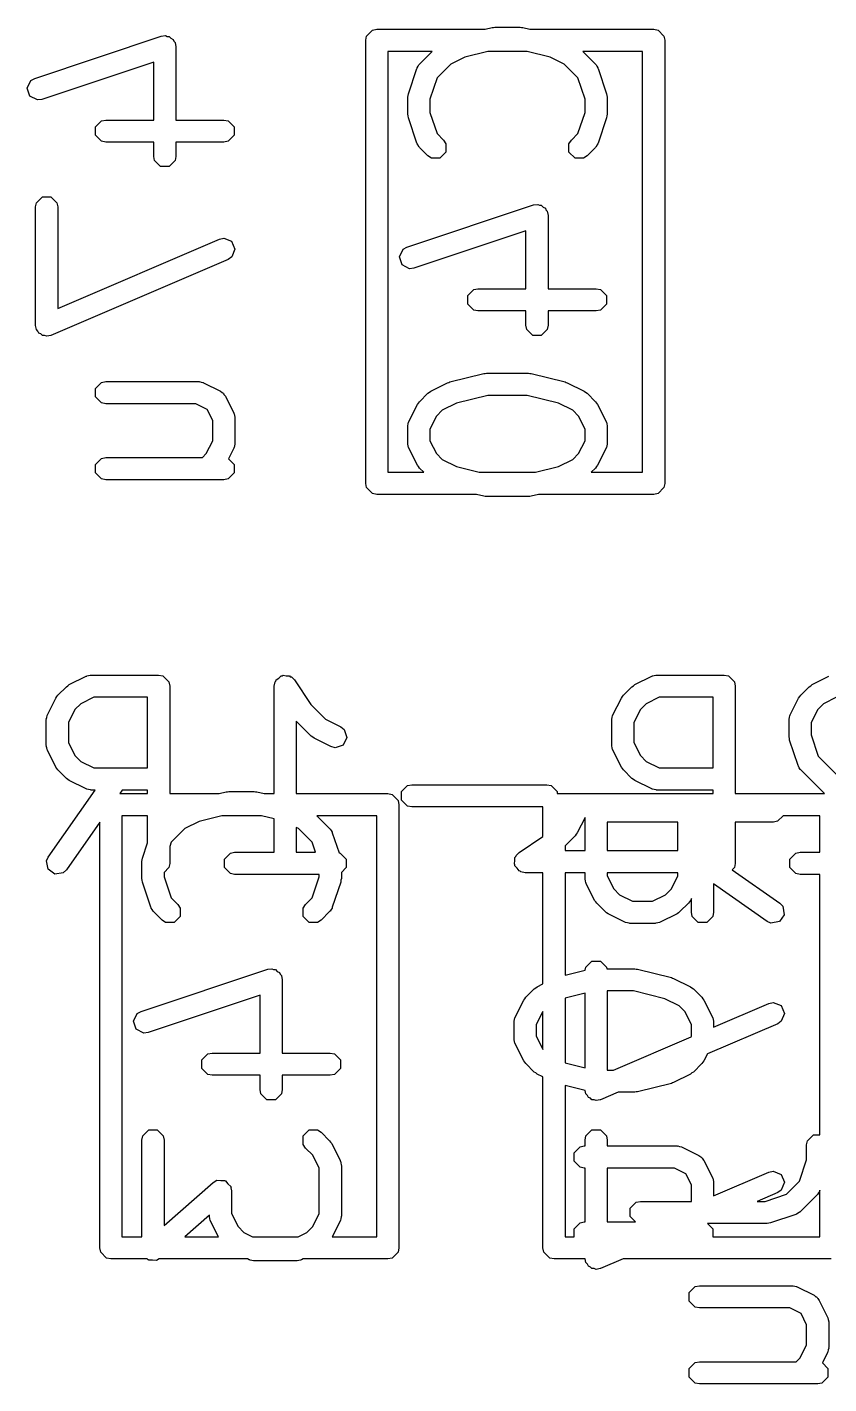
# Model space of a CAD drawing. Header units: inches. Extents: x 0.38 to 5.39, y 0.07 to 3.28.
# Drawn here: x 1.5741 to 1.7166, y 2.7144 to 2.9555 of the extents above; entities that cross this region are included whole.
import ezdxf

# ---------------------------------------------------------------- set-up
doc = ezdxf.new("R2010")
doc.units = ezdxf.units.IN
doc.header["$MEASUREMENT"] = 0
doc.layers.add('BLACK', color=250, linetype='CONTINUOUS')

msp = doc.modelspace()

# ---------------------------------------------------------------- linework, layer by layer
at = {"layer": 'BLACK', "linetype": 'CONTINUOUS'}
for p, q in [((1.57547, 2.94643), (1.59797, 2.95393)), ((1.59797, 2.95393), (1.59873, 2.95403)), ((1.59873, 2.95403), (1.59902, 2.95388)), ((1.59902, 2.95388), (1.59934, 2.95388)), ((1.59934, 2.95388), (1.59967, 2.95356)), ((1.59967, 2.95356), (1.60008, 2.95335)), ((1.63429, 2.95319), (1.63444, 2.95394)), ((1.63444, 2.95394), (1.63551, 2.95501)), ((1.63551, 2.95501), (1.63626, 2.95516)), ((1.63626, 2.95516), (1.65549, 2.95516)), ((1.65549, 2.95516), (1.65676, 2.95547)), ((1.65676, 2.95547), (1.657, 2.95549)), ((1.657, 2.95549), (1.65723, 2.95553)), ((1.65723, 2.95553), (1.66173, 2.95553)), ((1.66173, 2.95553), (1.66197, 2.95549)), ((1.66197, 2.95549), (1.66221, 2.95547)), ((1.66221, 2.95547), (1.66348, 2.95516)), ((1.66348, 2.95516), (1.68547, 2.95516)), ((1.68547, 2.95516), (1.68623, 2.95501)), ((1.68623, 2.95501), (1.68729, 2.95394)), ((1.68729, 2.95394), (1.68744, 2.95319)), ((1.60008, 2.95335), (1.60018, 2.95305)), ((1.60018, 2.95305), (1.60041, 2.95282)), ((1.60041, 2.95282), (1.60056, 2.95206)), ((1.60056, 2.95206), (1.60056, 2.93903)), ((1.63429, 2.87445), (1.63429, 2.95319)), ((1.64611, 2.95122), (1.63823, 2.95122)), ((1.63823, 2.95122), (1.63823, 2.87642)), ((1.64384, 2.94896), (1.64611, 2.95122)), ((1.65598, 2.95122), (1.65192, 2.95021)), ((1.66299, 2.95122), (1.65598, 2.95122)), ((1.66705, 2.95021), (1.66299, 2.95122)), ((1.67286, 2.95122), (1.67512, 2.94896)), ((1.6835, 2.95122), (1.67286, 2.95122)), ((1.6835, 2.87642), (1.6835, 2.95122)), ((1.68744, 2.95319), (1.68744, 2.87445)), ((1.59662, 2.94933), (1.57672, 2.9427)), ((1.59662, 2.93903), (1.59662, 2.94933)), ((1.64359, 2.94858), (1.64375, 2.94885)), ((1.64375, 2.94885), (1.64379, 2.94887)), ((1.64379, 2.94887), (1.64384, 2.94896)), ((1.6494, 2.94895), (1.64696, 2.9465)), ((1.65192, 2.95021), (1.6494, 2.94895)), ((1.66957, 2.94895), (1.66705, 2.95021)), ((1.67201, 2.9465), (1.66957, 2.94895)), ((1.67512, 2.94896), (1.67518, 2.94887)), ((1.67518, 2.94887), (1.67522, 2.94885)), ((1.67522, 2.94885), (1.67538, 2.94858)), ((1.5748, 2.94605), (1.57547, 2.94643)), ((1.64187, 2.94369), (1.64337, 2.94819)), ((1.64337, 2.94819), (1.64342, 2.94827)), ((1.64342, 2.94832), (1.64359, 2.94858)), ((1.64342, 2.94827), (1.64342, 2.94832)), ((1.64696, 2.9465), (1.6457, 2.94275)), ((1.67326, 2.94275), (1.67201, 2.9465)), ((1.67538, 2.94858), (1.67555, 2.94832)), ((1.67555, 2.94832), (1.67555, 2.94827)), ((1.67555, 2.94827), (1.6756, 2.94819)), ((1.6756, 2.94819), (1.6771, 2.94369)), ((1.57413, 2.9447), (1.5748, 2.94605)), ((1.57461, 2.94328), (1.57413, 2.9447)), ((1.57595, 2.9426), (1.57461, 2.94328)), ((1.57672, 2.9427), (1.57595, 2.9426)), ((1.64177, 2.94307), (1.64183, 2.94337)), ((1.64177, 2.94007), (1.64177, 2.94307)), ((1.64183, 2.94337), (1.64187, 2.94369)), ((1.6457, 2.94275), (1.6457, 2.94039)), ((1.67326, 2.94039), (1.67326, 2.94275)), ((1.6771, 2.94369), (1.67714, 2.94337)), ((1.67714, 2.94337), (1.6772, 2.94307)), ((1.6772, 2.94307), (1.6772, 2.94007)), ((1.58734, 2.93888), (1.58809, 2.93903)), ((1.58809, 2.93903), (1.59662, 2.93903)), ((1.60056, 2.93903), (1.60909, 2.93903)), ((1.60909, 2.93903), (1.60984, 2.93888)), ((1.64183, 2.93976), (1.64177, 2.94007)), ((1.64187, 2.93944), (1.64183, 2.93976)), ((1.64337, 2.93494), (1.64187, 2.93944)), ((1.6457, 2.94039), (1.64696, 2.93663)), ((1.67201, 2.93663), (1.67326, 2.94039)), ((1.6771, 2.93944), (1.6756, 2.93494)), ((1.67714, 2.93976), (1.6771, 2.93944)), ((1.6772, 2.94007), (1.67714, 2.93976)), ((1.58627, 2.93782), (1.58734, 2.93888)), ((1.58627, 2.93631), (1.58627, 2.93782)), ((1.60984, 2.93888), (1.61091, 2.93782)), ((1.61091, 2.93782), (1.61091, 2.93631)), ((1.64696, 2.93663), (1.64813, 2.93546)), ((1.67084, 2.93546), (1.67201, 2.93663)), ((1.58734, 2.93525), (1.58627, 2.93631)), ((1.58809, 2.9351), (1.58734, 2.93525)), ((1.59662, 2.9351), (1.58809, 2.9351)), ((1.59662, 2.93257), (1.59662, 2.9351)), ((1.60909, 2.9351), (1.60056, 2.9351)), ((1.60056, 2.9351), (1.60056, 2.93257)), ((1.60984, 2.93525), (1.60909, 2.9351)), ((1.61091, 2.93631), (1.60984, 2.93525)), ((1.64342, 2.93486), (1.64337, 2.93494)), ((1.64342, 2.93481), (1.64342, 2.93486)), ((1.64359, 2.93455), (1.64342, 2.93481)), ((1.64375, 2.93428), (1.64359, 2.93455)), ((1.64379, 2.93426), (1.64375, 2.93428)), ((1.64384, 2.93417), (1.64379, 2.93426)), ((1.64534, 2.93267), (1.64384, 2.93417)), ((1.64813, 2.93546), (1.64855, 2.93482)), ((1.64855, 2.93482), (1.64855, 2.93331)), ((1.67041, 2.93482), (1.67084, 2.93546)), ((1.67041, 2.93331), (1.67041, 2.93482)), ((1.67512, 2.93417), (1.67362, 2.93267)), ((1.67518, 2.93426), (1.67512, 2.93417)), ((1.67522, 2.93428), (1.67518, 2.93426)), ((1.67538, 2.93455), (1.67522, 2.93428)), ((1.67555, 2.93481), (1.67538, 2.93455)), ((1.6756, 2.93494), (1.67555, 2.93486)), ((1.67555, 2.93486), (1.67555, 2.93481)), ((1.59677, 2.93181), (1.59662, 2.93257)), ((1.59784, 2.93075), (1.59677, 2.93181)), ((1.60041, 2.93181), (1.59934, 2.93075)), ((1.60056, 2.93257), (1.60041, 2.93181)), ((1.64598, 2.93225), (1.64534, 2.93267)), ((1.64749, 2.93225), (1.64598, 2.93225)), ((1.64855, 2.93331), (1.64749, 2.93225)), ((1.67148, 2.93225), (1.67041, 2.93331)), ((1.67299, 2.93225), (1.67148, 2.93225)), ((1.67362, 2.93267), (1.67299, 2.93225)), ((1.59934, 2.93075), (1.59784, 2.93075)), ((1.57578, 2.92432), (1.57684, 2.92539)), ((1.57684, 2.92539), (1.57835, 2.92539)), ((1.57835, 2.92539), (1.57941, 2.92432)), ((1.57563, 2.92357), (1.57578, 2.92432)), ((1.57563, 2.90257), (1.57563, 2.92357)), ((1.57941, 2.92432), (1.57956, 2.92357)), ((1.57956, 2.92357), (1.57956, 2.90556)), ((1.64161, 2.91644), (1.66411, 2.92394)), ((1.66411, 2.92394), (1.66487, 2.92403)), ((1.66487, 2.92403), (1.66516, 2.92389)), ((1.66516, 2.92389), (1.66549, 2.92389)), ((1.66549, 2.92389), (1.66581, 2.92356)), ((1.66581, 2.92356), (1.66622, 2.92336)), ((1.66622, 2.92336), (1.66632, 2.92305)), ((1.66632, 2.92305), (1.66655, 2.92282)), ((1.66655, 2.92282), (1.6667, 2.92207)), ((1.6667, 2.92207), (1.6667, 2.90904)), ((1.57956, 2.90556), (1.60831, 2.91788)), ((1.60831, 2.91788), (1.60907, 2.91804)), ((1.60907, 2.91804), (1.61047, 2.91748)), ((1.61047, 2.91748), (1.61106, 2.91609)), ((1.66276, 2.91934), (1.64286, 2.9127)), ((1.66276, 2.90904), (1.66276, 2.91934)), ((1.61106, 2.91609), (1.6105, 2.91469)), ((1.64027, 2.91471), (1.64095, 2.91606)), ((1.64095, 2.91606), (1.64161, 2.91644)), ((1.60987, 2.91426), (1.57837, 2.90076)), ((1.6105, 2.91469), (1.60987, 2.91426)), ((1.64075, 2.91328), (1.64027, 2.91471)), ((1.6421, 2.91261), (1.64075, 2.91328)), ((1.64286, 2.9127), (1.6421, 2.91261)), ((1.65242, 2.90782), (1.65348, 2.90889)), ((1.65242, 2.90632), (1.65242, 2.90782)), ((1.65348, 2.90889), (1.65423, 2.90904)), ((1.65423, 2.90904), (1.66276, 2.90904)), ((1.6667, 2.90904), (1.67523, 2.90904)), ((1.67523, 2.90904), (1.67599, 2.90889)), ((1.67599, 2.90889), (1.67705, 2.90782)), ((1.67705, 2.90782), (1.67705, 2.90632)), ((1.65348, 2.90525), (1.65242, 2.90632)), ((1.65423, 2.9051), (1.65348, 2.90525)), ((1.67599, 2.90525), (1.67523, 2.9051)), ((1.67705, 2.90632), (1.67599, 2.90525)), ((1.66276, 2.9051), (1.65423, 2.9051)), ((1.66276, 2.90257), (1.66276, 2.9051)), ((1.67523, 2.9051), (1.6667, 2.9051)), ((1.6667, 2.9051), (1.6667, 2.90257)), ((1.57563, 2.90255), (1.57563, 2.90257)), ((1.57563, 2.90253), (1.57563, 2.90255)), ((1.57563, 2.90255), (1.57563, 2.90255)), ((1.57578, 2.90182), (1.57563, 2.90253)), ((1.57606, 2.90153), (1.57578, 2.90182)), ((1.57622, 2.90116), (1.57606, 2.90153)), ((1.57657, 2.90102), (1.57622, 2.90116)), ((1.57684, 2.90075), (1.57657, 2.90102)), ((1.57724, 2.90075), (1.57684, 2.90075)), ((1.57762, 2.9006), (1.57724, 2.90075)), ((1.57833, 2.90075), (1.57762, 2.9006)), ((1.57835, 2.90075), (1.57833, 2.90075)), ((1.57837, 2.90076), (1.57835, 2.90076)), ((1.57835, 2.90076), (1.57835, 2.90075)), ((1.66291, 2.90182), (1.66276, 2.90257)), ((1.66398, 2.90075), (1.66291, 2.90182)), ((1.66549, 2.90075), (1.66398, 2.90075)), ((1.66655, 2.90182), (1.66549, 2.90075)), ((1.6667, 2.90257), (1.66655, 2.90182)), ((1.64926, 2.89248), (1.65526, 2.89398)), ((1.65526, 2.89398), (1.6555, 2.89399)), ((1.6555, 2.89399), (1.65573, 2.89404)), ((1.65573, 2.89404), (1.66323, 2.89404)), ((1.66323, 2.89404), (1.66347, 2.89399)), ((1.66347, 2.89399), (1.66371, 2.89398)), ((1.66371, 2.89398), (1.66971, 2.89248)), ((1.58627, 2.89133), (1.58734, 2.89239)), ((1.58627, 2.88982), (1.58627, 2.89133)), ((1.58734, 2.89239), (1.58809, 2.89254)), ((1.58809, 2.89254), (1.60459, 2.89254)), ((1.60459, 2.89254), (1.60469, 2.89252)), ((1.60469, 2.89252), (1.60473, 2.89254)), ((1.60473, 2.89254), (1.60503, 2.89245)), ((1.60503, 2.89245), (1.60534, 2.89239)), ((1.60534, 2.89239), (1.60538, 2.89236)), ((1.60538, 2.89236), (1.60547, 2.89233)), ((1.60547, 2.89233), (1.60847, 2.89083)), ((1.60847, 2.89083), (1.60878, 2.89059)), ((1.64561, 2.89064), (1.64586, 2.89083)), ((1.64586, 2.89083), (1.64885, 2.89233)), ((1.64885, 2.89233), (1.64906, 2.89239)), ((1.64906, 2.89239), (1.64926, 2.89248)), ((1.66971, 2.89248), (1.66991, 2.89239)), ((1.66991, 2.89239), (1.67011, 2.89233)), ((1.67011, 2.89233), (1.67311, 2.89083)), ((1.67311, 2.89083), (1.67336, 2.89064)), ((1.58734, 2.88875), (1.58627, 2.88982)), ((1.58809, 2.8886), (1.58734, 2.88875)), ((1.60413, 2.8886), (1.58809, 2.8886)), ((1.60612, 2.8876), (1.60413, 2.8886)), ((1.60878, 2.89059), (1.60888, 2.89056)), ((1.60888, 2.89056), (1.60897, 2.89045)), ((1.60897, 2.89045), (1.60908, 2.89036)), ((1.60908, 2.89036), (1.60911, 2.89026)), ((1.60911, 2.89026), (1.60935, 2.88995)), ((1.60935, 2.88995), (1.61085, 2.88695)), ((1.64198, 2.88545), (1.64348, 2.88845)), ((1.64348, 2.88845), (1.64367, 2.8887)), ((1.64367, 2.8887), (1.64384, 2.88896)), ((1.64384, 2.88896), (1.64534, 2.89046)), ((1.64534, 2.89046), (1.64561, 2.89064)), ((1.65042, 2.88871), (1.6479, 2.88745)), ((1.65598, 2.8901), (1.65042, 2.88871)), ((1.66299, 2.8901), (1.65598, 2.8901)), ((1.66855, 2.88871), (1.66299, 2.8901)), ((1.67107, 2.88745), (1.66855, 2.88871)), ((1.67336, 2.89064), (1.67362, 2.89046)), ((1.67362, 2.89046), (1.67512, 2.88896)), ((1.67512, 2.88896), (1.6753, 2.8887)), ((1.6753, 2.8887), (1.67549, 2.88845)), ((1.67549, 2.88845), (1.67699, 2.88545)), ((1.60712, 2.88561), (1.60612, 2.8876)), ((1.61085, 2.88695), (1.61088, 2.88686)), ((1.61088, 2.88686), (1.61091, 2.88683)), ((1.61091, 2.88683), (1.61097, 2.88652)), ((1.61097, 2.88652), (1.61105, 2.88621)), ((1.61105, 2.88621), (1.61104, 2.88617)), ((1.61104, 2.88617), (1.61106, 2.88607)), ((1.61106, 2.88607), (1.61106, 2.88157)), ((1.64685, 2.88641), (1.6457, 2.88411)), ((1.6479, 2.88745), (1.64685, 2.88641)), ((1.67211, 2.88641), (1.67107, 2.88745)), ((1.67326, 2.88411), (1.67211, 2.88641)), ((1.60712, 2.88204), (1.60712, 2.88561)), ((1.64177, 2.88471), (1.64186, 2.88502)), ((1.64179, 2.88467), (1.64177, 2.88471)), ((1.64177, 2.88457), (1.64179, 2.88467)), ((1.64177, 2.88157), (1.64177, 2.88457)), ((1.64186, 2.88502), (1.64192, 2.88533)), ((1.64192, 2.88533), (1.64195, 2.88536)), ((1.64195, 2.88536), (1.64198, 2.88545)), ((1.6457, 2.88411), (1.6457, 2.88204)), ((1.67326, 2.88204), (1.67326, 2.88411)), ((1.67699, 2.88545), (1.67702, 2.88536)), ((1.67702, 2.88536), (1.67705, 2.88533)), ((1.67705, 2.88533), (1.67711, 2.88502)), ((1.67711, 2.88502), (1.6772, 2.88471)), ((1.6772, 2.88471), (1.67718, 2.88467)), ((1.67718, 2.88467), (1.6772, 2.88457)), ((1.6772, 2.88457), (1.6772, 2.88157)), ((1.60597, 2.87974), (1.60712, 2.88204)), ((1.61097, 2.88113), (1.61091, 2.88082)), ((1.61105, 2.88143), (1.61097, 2.88113)), ((1.61106, 2.88157), (1.61104, 2.88148)), ((1.61104, 2.88148), (1.61105, 2.88143)), ((1.64179, 2.88148), (1.64177, 2.88157)), ((1.64177, 2.88143), (1.64179, 2.88148)), ((1.64186, 2.88113), (1.64177, 2.88143)), ((1.64192, 2.88082), (1.64186, 2.88113)), ((1.6457, 2.88204), (1.64685, 2.87974)), ((1.67211, 2.87974), (1.67326, 2.88204)), ((1.67711, 2.88113), (1.67705, 2.88082)), ((1.6772, 2.88143), (1.67711, 2.88113)), ((1.6772, 2.88157), (1.67718, 2.88148)), ((1.67718, 2.88148), (1.6772, 2.88143)), ((1.58627, 2.87783), (1.58734, 2.87889)), ((1.58734, 2.87889), (1.58809, 2.87904)), ((1.58809, 2.87904), (1.60528, 2.87904)), ((1.60528, 2.87904), (1.60597, 2.87974)), ((1.61085, 2.88069), (1.60992, 2.87882)), ((1.60992, 2.87882), (1.61091, 2.87783)), ((1.61088, 2.88079), (1.61085, 2.88069)), ((1.61091, 2.88082), (1.61088, 2.88079)), ((1.64195, 2.88079), (1.64192, 2.88082)), ((1.64198, 2.88069), (1.64195, 2.88079)), ((1.64348, 2.87769), (1.64198, 2.88069)), ((1.64685, 2.87974), (1.6479, 2.87869)), ((1.6479, 2.87869), (1.65042, 2.87743)), ((1.66855, 2.87743), (1.67107, 2.87869)), ((1.67107, 2.87869), (1.67211, 2.87974)), ((1.67699, 2.88069), (1.67549, 2.87769)), ((1.67702, 2.88079), (1.67699, 2.88069)), ((1.67705, 2.88082), (1.67702, 2.88079)), ((1.58627, 2.87632), (1.58627, 2.87783)), ((1.58734, 2.87525), (1.58627, 2.87632)), ((1.61091, 2.87632), (1.60984, 2.87525)), ((1.61091, 2.87783), (1.61091, 2.87632)), ((1.63823, 2.87642), (1.64461, 2.87642)), ((1.64367, 2.87744), (1.64348, 2.87769)), ((1.64384, 2.87718), (1.64367, 2.87744)), ((1.64461, 2.87642), (1.64384, 2.87718)), ((1.65042, 2.87743), (1.65448, 2.87642)), ((1.65448, 2.87642), (1.66449, 2.87642)), ((1.66449, 2.87642), (1.66855, 2.87743)), ((1.67512, 2.87718), (1.67436, 2.87642)), ((1.67436, 2.87642), (1.6835, 2.87642)), ((1.6753, 2.87744), (1.67512, 2.87718)), ((1.67549, 2.87769), (1.6753, 2.87744)), ((1.58809, 2.87511), (1.58734, 2.87525)), ((1.60909, 2.87511), (1.58809, 2.87511)), ((1.60984, 2.87525), (1.60909, 2.87511)), ((1.63444, 2.8737), (1.63429, 2.87445)), ((1.68744, 2.87445), (1.68729, 2.8737)), ((1.63551, 2.87263), (1.63444, 2.8737)), ((1.63626, 2.87248), (1.63551, 2.87263)), ((1.65399, 2.87248), (1.63626, 2.87248)), ((1.65526, 2.87216), (1.65399, 2.87248)), ((1.6555, 2.87215), (1.65526, 2.87216)), ((1.65573, 2.87211), (1.6555, 2.87215)), ((1.66323, 2.87211), (1.65573, 2.87211)), ((1.66347, 2.87215), (1.66323, 2.87211)), ((1.66371, 2.87216), (1.66347, 2.87215)), ((1.66498, 2.87248), (1.66371, 2.87216)), ((1.68547, 2.87248), (1.66498, 2.87248)), ((1.68623, 2.87263), (1.68547, 2.87248)), ((1.68729, 2.8737), (1.68623, 2.87263)), ((1.58162, 2.83869), (1.58462, 2.84019)), ((1.58462, 2.84019), (1.58472, 2.84022)), ((1.58472, 2.84022), (1.58475, 2.84025)), ((1.58475, 2.84025), (1.58506, 2.84031)), ((1.58506, 2.84031), (1.58536, 2.84039)), ((1.58536, 2.84039), (1.5854, 2.84038)), ((1.5854, 2.84038), (1.5855, 2.8404)), ((1.5855, 2.8404), (1.5975, 2.8404)), ((1.5975, 2.8404), (1.59825, 2.84025)), ((1.59825, 2.84025), (1.59932, 2.83918)), ((1.61884, 2.83984), (1.61924, 2.84025)), ((1.61924, 2.84025), (1.61945, 2.84025)), ((1.61945, 2.84025), (1.61961, 2.84036)), ((1.61961, 2.84036), (1.62018, 2.84025)), ((1.62018, 2.84025), (1.62075, 2.84025)), ((1.62075, 2.84025), (1.62089, 2.8401)), ((1.62089, 2.8401), (1.62109, 2.84006)), ((1.68211, 2.83869), (1.68511, 2.84019)), ((1.68511, 2.84019), (1.6852, 2.84022)), ((1.6852, 2.84022), (1.68523, 2.84025)), ((1.68523, 2.84025), (1.68554, 2.84031)), ((1.68554, 2.84031), (1.68585, 2.84039)), ((1.68585, 2.84039), (1.68589, 2.84038)), ((1.68589, 2.84038), (1.68599, 2.8404)), ((1.68599, 2.8404), (1.69799, 2.8404)), ((1.69799, 2.8404), (1.69874, 2.84025)), ((1.69874, 2.84025), (1.69981, 2.83918)), ((1.7136, 2.83869), (1.7166, 2.84019)), ((1.57961, 2.83682), (1.58111, 2.83832)), ((1.58111, 2.83832), (1.58137, 2.8385)), ((1.58137, 2.8385), (1.58162, 2.83869)), ((1.59932, 2.83918), (1.59947, 2.83843)), ((1.59947, 2.83843), (1.59947, 2.81933)), ((1.61803, 2.83843), (1.61818, 2.83918)), ((1.61803, 2.81933), (1.61803, 2.83843)), ((1.61818, 2.83918), (1.61832, 2.83933)), ((1.61832, 2.83933), (1.61836, 2.83952)), ((1.61836, 2.83952), (1.61884, 2.83984)), ((1.62109, 2.84006), (1.62163, 2.83952)), ((1.62163, 2.83952), (1.62453, 2.83518)), ((1.6801, 2.83682), (1.6816, 2.83832)), ((1.6816, 2.83832), (1.68186, 2.8385)), ((1.68186, 2.8385), (1.68211, 2.83869)), ((1.69981, 2.83918), (1.69995, 2.83843)), ((1.69995, 2.83843), (1.69995, 2.81933)), ((1.71159, 2.83682), (1.71309, 2.83832)), ((1.71309, 2.83832), (1.71336, 2.8385)), ((1.71336, 2.8385), (1.7136, 2.83869)), ((1.57774, 2.83331), (1.57924, 2.83631)), ((1.57924, 2.83631), (1.57943, 2.83656)), ((1.57943, 2.83656), (1.57961, 2.83682)), ((1.58367, 2.83531), (1.58262, 2.83426)), ((1.58597, 2.83646), (1.58367, 2.83531)), ((1.59553, 2.83646), (1.58597, 2.83646)), ((1.59553, 2.8239), (1.59553, 2.83646)), ((1.67823, 2.83331), (1.67973, 2.83631)), ((1.67973, 2.83631), (1.67992, 2.83656)), ((1.67992, 2.83656), (1.6801, 2.83682)), ((1.68415, 2.83531), (1.68311, 2.83426)), ((1.68645, 2.83646), (1.68415, 2.83531)), ((1.69602, 2.83646), (1.68645, 2.83646)), ((1.69602, 2.8239), (1.69602, 2.83646)), ((1.70972, 2.83331), (1.71122, 2.83631)), ((1.71122, 2.83631), (1.71142, 2.83656)), ((1.71142, 2.83656), (1.71159, 2.83682)), ((1.71565, 2.83531), (1.7146, 2.83426)), ((1.71795, 2.83646), (1.71565, 2.83531)), ((1.57754, 2.83257), (1.57762, 2.83287)), ((1.57762, 2.83287), (1.57768, 2.83318)), ((1.57768, 2.83318), (1.57771, 2.83322)), ((1.57771, 2.83322), (1.57774, 2.83331)), ((1.58262, 2.83426), (1.58147, 2.83197)), ((1.62453, 2.83518), (1.62716, 2.83255)), ((1.67803, 2.83257), (1.67811, 2.83287)), ((1.67811, 2.83287), (1.67817, 2.83318)), ((1.67817, 2.83318), (1.6782, 2.83322)), ((1.6782, 2.83322), (1.67823, 2.83331)), ((1.68311, 2.83426), (1.68196, 2.83197)), ((1.70952, 2.83257), (1.7096, 2.83287)), ((1.7096, 2.83287), (1.70967, 2.83318)), ((1.70967, 2.83318), (1.7097, 2.83322)), ((1.7097, 2.83322), (1.70972, 2.83331)), ((1.7146, 2.83426), (1.71345, 2.83197)), ((1.57753, 2.83243), (1.57755, 2.83253)), ((1.57753, 2.82793), (1.57753, 2.83243)), ((1.57755, 2.83253), (1.57754, 2.83257)), ((1.58147, 2.83197), (1.58147, 2.8284)), ((1.6246, 2.82954), (1.62196, 2.83218)), ((1.62196, 2.83218), (1.62196, 2.81933)), ((1.62716, 2.83255), (1.62988, 2.83119)), ((1.62988, 2.83119), (1.63048, 2.83072)), ((1.63048, 2.83072), (1.63096, 2.82929)), ((1.67802, 2.83243), (1.67804, 2.83253)), ((1.67802, 2.82793), (1.67802, 2.83243)), ((1.67804, 2.83253), (1.67803, 2.83257)), ((1.68196, 2.83197), (1.68196, 2.8284)), ((1.70954, 2.83253), (1.70952, 2.83257)), ((1.70952, 2.83243), (1.70954, 2.83253)), ((1.70952, 2.82943), (1.70952, 2.83243)), ((1.71345, 2.83197), (1.71345, 2.82975)), ((1.58147, 2.8284), (1.58262, 2.8261)), ((1.62487, 2.82936), (1.6246, 2.82954)), ((1.62512, 2.82917), (1.62487, 2.82936)), ((1.62811, 2.82767), (1.62512, 2.82917)), ((1.63096, 2.82929), (1.63028, 2.82794)), ((1.68196, 2.8284), (1.68311, 2.8261)), ((1.70958, 2.82912), (1.70952, 2.82943)), ((1.70962, 2.82881), (1.70958, 2.82912)), ((1.71112, 2.82431), (1.70962, 2.82881)), ((1.71345, 2.82975), (1.71471, 2.82599)), ((1.57755, 2.82783), (1.57753, 2.82793)), ((1.57754, 2.82779), (1.57755, 2.82783)), ((1.57762, 2.82749), (1.57754, 2.82779)), ((1.57768, 2.82718), (1.57762, 2.82749)), ((1.57771, 2.82715), (1.57768, 2.82718)), ((1.57774, 2.82705), (1.57771, 2.82715)), ((1.57924, 2.82405), (1.57774, 2.82705)), ((1.58262, 2.8261), (1.58367, 2.82505)), ((1.62886, 2.82747), (1.62811, 2.82767)), ((1.63028, 2.82794), (1.62886, 2.82747)), ((1.67804, 2.82783), (1.67802, 2.82793)), ((1.67803, 2.82779), (1.67804, 2.82783)), ((1.67811, 2.82749), (1.67803, 2.82779)), ((1.67817, 2.82718), (1.67811, 2.82749)), ((1.6782, 2.82715), (1.67817, 2.82718)), ((1.67823, 2.82705), (1.6782, 2.82715)), ((1.67973, 2.82405), (1.67823, 2.82705)), ((1.68311, 2.8261), (1.68415, 2.82505)), ((1.71471, 2.82599), (1.73237, 2.80833)), ((1.57943, 2.8238), (1.57924, 2.82405)), ((1.57961, 2.82354), (1.57943, 2.8238)), ((1.58111, 2.82204), (1.57961, 2.82354)), ((1.58367, 2.82505), (1.58597, 2.8239)), ((1.58597, 2.8239), (1.59553, 2.8239)), ((1.67992, 2.8238), (1.67973, 2.82405)), ((1.6801, 2.82354), (1.67992, 2.8238)), ((1.6816, 2.82204), (1.6801, 2.82354)), ((1.68415, 2.82505), (1.68645, 2.8239)), ((1.68645, 2.8239), (1.69602, 2.8239)), ((1.71117, 2.82422), (1.71112, 2.82431)), ((1.71117, 2.82418), (1.71117, 2.82422)), ((1.71134, 2.82392), (1.71117, 2.82418)), ((1.7115, 2.82364), (1.71134, 2.82392)), ((1.71154, 2.82362), (1.7115, 2.82364)), ((1.71159, 2.82354), (1.71154, 2.82362)), ((1.7158, 2.81933), (1.71159, 2.82354)), ((1.58137, 2.82186), (1.58111, 2.82204)), ((1.58162, 2.82167), (1.58137, 2.82186)), ((1.58462, 2.82017), (1.58162, 2.82167)), ((1.64174, 2.82075), (1.64249, 2.8209)), ((1.64249, 2.8209), (1.66649, 2.8209)), ((1.66649, 2.8209), (1.66724, 2.82075)), ((1.68186, 2.82186), (1.6816, 2.82204)), ((1.68211, 2.82167), (1.68186, 2.82186)), ((1.68511, 2.82017), (1.68211, 2.82167)), ((1.57789, 2.80806), (1.58622, 2.81996)), ((1.58472, 2.82014), (1.58462, 2.82017)), ((1.58475, 2.82011), (1.58472, 2.82014)), ((1.58506, 2.82005), (1.58475, 2.82011)), ((1.58536, 2.81997), (1.58506, 2.82005)), ((1.5854, 2.81998), (1.58536, 2.81997)), ((1.5855, 2.81996), (1.5854, 2.81998)), ((1.58622, 2.81996), (1.5855, 2.81996)), ((1.59102, 2.81996), (1.59058, 2.81933)), ((1.59058, 2.81933), (1.59553, 2.81933)), ((1.59553, 2.81996), (1.59102, 2.81996)), ((1.59553, 2.81933), (1.59553, 2.81996)), ((1.59947, 2.81933), (1.60825, 2.81933)), ((1.60825, 2.81933), (1.60951, 2.81965)), ((1.60951, 2.81965), (1.60975, 2.81966)), ((1.60975, 2.81966), (1.60999, 2.81971)), ((1.60999, 2.81971), (1.61449, 2.81971)), ((1.61449, 2.81971), (1.61473, 2.81966)), ((1.61473, 2.81966), (1.61497, 2.81965)), ((1.61497, 2.81965), (1.61623, 2.81933)), ((1.61623, 2.81933), (1.61803, 2.81933)), ((1.62196, 2.81933), (1.63823, 2.81933)), ((1.63823, 2.81933), (1.63898, 2.81918)), ((1.63898, 2.81918), (1.64005, 2.81812)), ((1.64067, 2.81969), (1.64174, 2.82075)), ((1.64067, 2.81818), (1.64067, 2.81969)), ((1.66724, 2.82075), (1.66831, 2.81969)), ((1.66831, 2.81969), (1.66831, 2.81933)), ((1.66831, 2.81933), (1.69602, 2.81933)), ((1.6852, 2.82014), (1.68511, 2.82017)), ((1.68523, 2.82011), (1.6852, 2.82014)), ((1.68554, 2.82005), (1.68523, 2.82011)), ((1.68585, 2.81997), (1.68554, 2.82005)), ((1.68589, 2.81998), (1.68585, 2.81997)), ((1.68599, 2.81996), (1.68589, 2.81998)), ((1.69602, 2.81996), (1.68599, 2.81996)), ((1.69602, 2.81933), (1.69602, 2.81996)), ((1.69995, 2.81933), (1.7158, 2.81933)), ((1.64005, 2.81812), (1.6402, 2.81736)), ((1.6402, 2.81736), (1.6402, 2.73862)), ((1.64174, 2.81711), (1.64067, 2.81818)), ((1.64249, 2.81696), (1.64174, 2.81711)), ((1.66579, 2.81696), (1.64249, 2.81696)), ((1.66579, 2.81171), (1.66579, 2.81696)), ((1.58705, 2.81428), (1.58111, 2.8058)), ((1.58705, 2.73862), (1.58705, 2.81428)), ((1.59553, 2.81539), (1.59098, 2.81539)), ((1.59098, 2.81539), (1.59098, 2.74059)), ((1.59553, 2.81058), (1.59553, 2.81539)), ((1.60468, 2.81438), (1.60216, 2.81312)), ((1.60873, 2.81539), (1.60468, 2.81438)), ((1.61575, 2.81539), (1.60873, 2.81539)), ((1.61803, 2.81482), (1.61575, 2.81539)), ((1.61803, 2.8089), (1.61803, 2.81482)), ((1.62562, 2.81539), (1.62788, 2.81313)), ((1.63626, 2.81539), (1.62562, 2.81539)), ((1.63626, 2.74059), (1.63626, 2.81539)), ((1.67326, 2.8151), (1.67189, 2.81236)), ((1.67326, 2.80921), (1.67326, 2.8151)), ((1.68976, 2.81427), (1.6772, 2.81427)), ((1.6772, 2.81427), (1.6772, 2.80921)), ((1.68976, 2.80921), (1.68976, 2.81427)), ((1.70673, 2.81427), (1.69995, 2.81427)), ((1.69995, 2.81427), (1.69995, 2.80693)), ((1.70748, 2.81442), (1.70673, 2.81427)), ((1.70846, 2.81539), (1.70748, 2.81442)), ((1.715, 2.81539), (1.70846, 2.81539)), ((1.715, 2.8089), (1.715, 2.81539)), ((1.60216, 2.81312), (1.59971, 2.81067)), ((1.62232, 2.81312), (1.62196, 2.8133)), ((1.62196, 2.8133), (1.62196, 2.8089)), ((1.62477, 2.81067), (1.62232, 2.81312)), ((1.62788, 2.81313), (1.62793, 2.81305)), ((1.62793, 2.81305), (1.62798, 2.81303)), ((1.62798, 2.81303), (1.62813, 2.81275)), ((1.62813, 2.81275), (1.62831, 2.81249)), ((1.62831, 2.81249), (1.62831, 2.81245)), ((1.62831, 2.81245), (1.62836, 2.81236)), ((1.62836, 2.81236), (1.62955, 2.80879)), ((1.66154, 2.80888), (1.66579, 2.81171)), ((1.67152, 2.81185), (1.66972, 2.81005)), ((1.6717, 2.81211), (1.67152, 2.81185)), ((1.67189, 2.81236), (1.6717, 2.81211)), ((1.59462, 2.80786), (1.59553, 2.81058)), ((1.59971, 2.81067), (1.59947, 2.80994)), ((1.59947, 2.80994), (1.59947, 2.80693)), ((1.61024, 2.80875), (1.611, 2.8089)), ((1.611, 2.8089), (1.61803, 2.8089)), ((1.62196, 2.8089), (1.62536, 2.8089)), ((1.62536, 2.8089), (1.62477, 2.81067)), ((1.62955, 2.80879), (1.62975, 2.80875)), ((1.661, 2.80833), (1.66154, 2.80888)), ((1.66972, 2.81005), (1.66972, 2.80921)), ((1.66972, 2.80921), (1.67326, 2.80921)), ((1.6772, 2.80921), (1.68976, 2.80921)), ((1.71073, 2.80875), (1.71148, 2.8089)), ((1.71148, 2.8089), (1.715, 2.8089)), ((1.57758, 2.80736), (1.57789, 2.80806)), ((1.57784, 2.80588), (1.57758, 2.80736)), ((1.59452, 2.80724), (1.59458, 2.80755)), ((1.59452, 2.80424), (1.59452, 2.80724)), ((1.59458, 2.80755), (1.59462, 2.80786)), ((1.59947, 2.80693), (1.59932, 2.80618)), ((1.60918, 2.80769), (1.61024, 2.80875)), ((1.60918, 2.80618), (1.60918, 2.80769)), ((1.62975, 2.80875), (1.63081, 2.80769)), ((1.63081, 2.80769), (1.63081, 2.80618)), ((1.6607, 2.80686), (1.66081, 2.80742)), ((1.66081, 2.80669), (1.6607, 2.80686)), ((1.66081, 2.80799), (1.66096, 2.80814)), ((1.66081, 2.80742), (1.66081, 2.80799)), ((1.66081, 2.80649), (1.66081, 2.80669)), ((1.66122, 2.80608), (1.66081, 2.80649)), ((1.66096, 2.80814), (1.661, 2.80833)), ((1.69995, 2.80693), (1.69981, 2.80618)), ((1.70967, 2.80769), (1.71073, 2.80875)), ((1.70967, 2.80618), (1.70967, 2.80769)), ((1.57908, 2.80501), (1.57784, 2.80588)), ((1.58056, 2.80527), (1.57908, 2.80501)), ((1.58111, 2.8058), (1.58056, 2.80527)), ((1.59458, 2.80393), (1.59452, 2.80424)), ((1.59932, 2.80618), (1.59846, 2.80532)), ((1.59846, 2.80532), (1.59846, 2.80456)), ((1.59846, 2.80456), (1.59971, 2.8008)), ((1.61024, 2.80511), (1.60918, 2.80618)), ((1.611, 2.80496), (1.61024, 2.80511)), ((1.62602, 2.80496), (1.611, 2.80496)), ((1.62477, 2.8008), (1.62602, 2.80456)), ((1.62602, 2.80456), (1.62602, 2.80496)), ((1.62996, 2.80424), (1.62989, 2.80393)), ((1.63081, 2.80618), (1.62996, 2.80532)), ((1.62996, 2.80532), (1.62996, 2.80424)), ((1.66154, 2.8056), (1.66122, 2.80608)), ((1.66174, 2.80556), (1.66154, 2.8056)), ((1.66188, 2.80542), (1.66174, 2.80556)), ((1.66263, 2.80527), (1.66188, 2.80542)), ((1.66579, 2.80527), (1.66263, 2.80527)), ((1.66579, 2.78552), (1.66579, 2.80527)), ((1.67326, 2.80527), (1.66972, 2.80527)), ((1.66972, 2.80527), (1.66972, 2.78704)), ((1.67326, 2.80424), (1.67326, 2.80527)), ((1.67328, 2.80414), (1.67326, 2.80424)), ((1.67327, 2.8041), (1.67328, 2.80414)), ((1.67335, 2.8038), (1.67327, 2.8041)), ((1.68976, 2.80527), (1.6772, 2.80527)), ((1.6772, 2.80527), (1.6772, 2.8047)), ((1.6772, 2.8047), (1.67835, 2.80241)), ((1.68861, 2.80241), (1.68976, 2.8047)), ((1.68976, 2.8047), (1.68976, 2.80527)), ((1.69981, 2.80618), (1.6994, 2.80577)), ((1.6994, 2.80577), (1.70786, 2.79985)), ((1.71073, 2.80511), (1.70967, 2.80618)), ((1.71148, 2.80496), (1.71073, 2.80511)), ((1.715, 2.80496), (1.71148, 2.80496)), ((1.715, 2.75872), (1.715, 2.80496)), ((1.59462, 2.80362), (1.59458, 2.80393)), ((1.59612, 2.79912), (1.59462, 2.80362)), ((1.62986, 2.80362), (1.62836, 2.79912)), ((1.62989, 2.80393), (1.62986, 2.80362)), ((1.67341, 2.80349), (1.67335, 2.8038)), ((1.67345, 2.80345), (1.67341, 2.80349)), ((1.67347, 2.80336), (1.67345, 2.80345)), ((1.67497, 2.80036), (1.67347, 2.80336)), ((1.67835, 2.80241), (1.6794, 2.80136)), ((1.68756, 2.80136), (1.68861, 2.80241)), ((1.7056, 2.79663), (1.6961, 2.80328)), ((1.6961, 2.80328), (1.6961, 2.79824)), ((1.59617, 2.79903), (1.59612, 2.79912)), ((1.59971, 2.8008), (1.60088, 2.79963)), ((1.60088, 2.79963), (1.60131, 2.79899)), ((1.62317, 2.79899), (1.6236, 2.79963)), ((1.6236, 2.79963), (1.62477, 2.8008)), ((1.62836, 2.79912), (1.62831, 2.79903)), ((1.67516, 2.80011), (1.67497, 2.80036)), ((1.67534, 2.79985), (1.67516, 2.80011)), ((1.67684, 2.79835), (1.67534, 2.79985)), ((1.6794, 2.80136), (1.6817, 2.80021)), ((1.6817, 2.80021), (1.68527, 2.80021)), ((1.68527, 2.80021), (1.68756, 2.80136)), ((1.69162, 2.79985), (1.69012, 2.79835)), ((1.6918, 2.80011), (1.69162, 2.79985)), ((1.69199, 2.80036), (1.6918, 2.80011)), ((1.69216, 2.8007), (1.69199, 2.80036)), ((1.69216, 2.79824), (1.69216, 2.8007)), ((1.70786, 2.79985), (1.70839, 2.7993)), ((1.70839, 2.7993), (1.70865, 2.79781)), ((1.59617, 2.79899), (1.59617, 2.79903)), ((1.59635, 2.79872), (1.59617, 2.79899)), ((1.5965, 2.79845), (1.59635, 2.79872)), ((1.59654, 2.79843), (1.5965, 2.79845)), ((1.5966, 2.79835), (1.59654, 2.79843)), ((1.5981, 2.79685), (1.5966, 2.79835)), ((1.59874, 2.79642), (1.5981, 2.79685)), ((1.60131, 2.79749), (1.60024, 2.79642)), ((1.60131, 2.79899), (1.60131, 2.79749)), ((1.62317, 2.79749), (1.62317, 2.79899)), ((1.62423, 2.79642), (1.62317, 2.79749)), ((1.62638, 2.79685), (1.62574, 2.79642)), ((1.62788, 2.79835), (1.62638, 2.79685)), ((1.62793, 2.79843), (1.62788, 2.79835)), ((1.62798, 2.79845), (1.62793, 2.79843)), ((1.62813, 2.79872), (1.62798, 2.79845)), ((1.62831, 2.79899), (1.62813, 2.79872)), ((1.62831, 2.79903), (1.62831, 2.79899)), ((1.6771, 2.79817), (1.67684, 2.79835)), ((1.67735, 2.79798), (1.6771, 2.79817)), ((1.68035, 2.79648), (1.67735, 2.79798)), ((1.68961, 2.79798), (1.68661, 2.79648)), ((1.68986, 2.79817), (1.68961, 2.79798)), ((1.69012, 2.79835), (1.68986, 2.79817)), ((1.69231, 2.79749), (1.69216, 2.79824)), ((1.69338, 2.79642), (1.69231, 2.79749)), ((1.69595, 2.79749), (1.69488, 2.79642)), ((1.6961, 2.79824), (1.69595, 2.79749)), ((1.70865, 2.79781), (1.70779, 2.79658)), ((1.60024, 2.79642), (1.59874, 2.79642)), ((1.62574, 2.79642), (1.62423, 2.79642)), ((1.68045, 2.79645), (1.68035, 2.79648)), ((1.68048, 2.79642), (1.68045, 2.79645)), ((1.68079, 2.79636), (1.68048, 2.79642)), ((1.68109, 2.79628), (1.68079, 2.79636)), ((1.68113, 2.79629), (1.68109, 2.79628)), ((1.68123, 2.79627), (1.68113, 2.79629)), ((1.68573, 2.79627), (1.68123, 2.79627)), ((1.68583, 2.79629), (1.68573, 2.79627)), ((1.68587, 2.79628), (1.68583, 2.79629)), ((1.68617, 2.79636), (1.68587, 2.79628)), ((1.68648, 2.79642), (1.68617, 2.79636)), ((1.68652, 2.79645), (1.68648, 2.79642)), ((1.68661, 2.79648), (1.68652, 2.79645)), ((1.69488, 2.79642), (1.69338, 2.79642)), ((1.7063, 2.79632), (1.7056, 2.79663)), ((1.70779, 2.79658), (1.7063, 2.79632)), ((1.67341, 2.78849), (1.67448, 2.78956)), ((1.67448, 2.78956), (1.67599, 2.78956)), ((1.67599, 2.78956), (1.67705, 2.78849)), ((1.59437, 2.78061), (1.61687, 2.78811)), ((1.61687, 2.78811), (1.61763, 2.7882)), ((1.61763, 2.7882), (1.61792, 2.78806)), ((1.61792, 2.78806), (1.61824, 2.78806)), ((1.61824, 2.78806), (1.61857, 2.78774)), ((1.61857, 2.78774), (1.61898, 2.78753)), ((1.61898, 2.78753), (1.61908, 2.78722)), ((1.61908, 2.78722), (1.61931, 2.78699)), ((1.66972, 2.78704), (1.6733, 2.78794)), ((1.6733, 2.78794), (1.67341, 2.78849)), ((1.67705, 2.78849), (1.67711, 2.78821)), ((1.67711, 2.78821), (1.68213, 2.78821)), ((1.68213, 2.78821), (1.68237, 2.78816)), ((1.68237, 2.78816), (1.68261, 2.78815)), ((1.68261, 2.78815), (1.68861, 2.78665)), ((1.61931, 2.78699), (1.61946, 2.78624)), ((1.61946, 2.78624), (1.61946, 2.77321)), ((1.66424, 2.78463), (1.6645, 2.78481)), ((1.6645, 2.78481), (1.66475, 2.785)), ((1.66475, 2.785), (1.66579, 2.78552)), ((1.68861, 2.78665), (1.6888, 2.78656)), ((1.6888, 2.78656), (1.68901, 2.7865)), ((1.68901, 2.7865), (1.69201, 2.785)), ((1.69201, 2.785), (1.69226, 2.78481)), ((1.69226, 2.78481), (1.69252, 2.78463)), ((1.61552, 2.78351), (1.59561, 2.77687)), ((1.61552, 2.77321), (1.61552, 2.78351)), ((1.66087, 2.77962), (1.66237, 2.78262)), ((1.66237, 2.78262), (1.66257, 2.78287)), ((1.66257, 2.78287), (1.66274, 2.78313)), ((1.66274, 2.78313), (1.66424, 2.78463)), ((1.67326, 2.78387), (1.66972, 2.78299)), ((1.66972, 2.78299), (1.66972, 2.7715)), ((1.67326, 2.77061), (1.67326, 2.78387)), ((1.68189, 2.78427), (1.6772, 2.78427)), ((1.6772, 2.78427), (1.6772, 2.77021)), ((1.68744, 2.78288), (1.68189, 2.78427)), ((1.68996, 2.78162), (1.68744, 2.78288)), ((1.69252, 2.78463), (1.69402, 2.78313)), ((1.69402, 2.78313), (1.6942, 2.78287)), ((1.6942, 2.78287), (1.69439, 2.78262)), ((1.69439, 2.78262), (1.69589, 2.77962)), ((1.59303, 2.77888), (1.5937, 2.78023)), ((1.5937, 2.78023), (1.59437, 2.78061)), ((1.66575, 2.78058), (1.6646, 2.77828)), ((1.66579, 2.78061), (1.66575, 2.78058)), ((1.66579, 2.77387), (1.66579, 2.78061)), ((1.69101, 2.78058), (1.68996, 2.78162)), ((1.69216, 2.77828), (1.69101, 2.78058)), ((1.6961, 2.77783), (1.70595, 2.78205)), ((1.70595, 2.78205), (1.7067, 2.78221)), ((1.7067, 2.78221), (1.7081, 2.78165)), ((1.7081, 2.78165), (1.7087, 2.78027)), ((1.7087, 2.78027), (1.70814, 2.77887)), ((1.5935, 2.77745), (1.59303, 2.77888)), ((1.59485, 2.77678), (1.5935, 2.77745)), ((1.66067, 2.77888), (1.66075, 2.77919)), ((1.66068, 2.77884), (1.66067, 2.77888)), ((1.66067, 2.77874), (1.66068, 2.77884)), ((1.66067, 2.77574), (1.66067, 2.77874)), ((1.66075, 2.77919), (1.66081, 2.7795)), ((1.66081, 2.7795), (1.66085, 2.77953)), ((1.66085, 2.77953), (1.66087, 2.77962)), ((1.6646, 2.77828), (1.6646, 2.77621)), ((1.69216, 2.77621), (1.69216, 2.77828)), ((1.7075, 2.77843), (1.695, 2.77307)), ((1.69589, 2.77962), (1.69592, 2.77953)), ((1.69592, 2.77953), (1.69595, 2.7795)), ((1.69595, 2.7795), (1.69601, 2.77919)), ((1.69601, 2.77919), (1.69609, 2.77888)), ((1.69609, 2.77888), (1.69608, 2.77884)), ((1.69608, 2.77884), (1.6961, 2.77874)), ((1.6961, 2.77874), (1.6961, 2.77783)), ((1.70814, 2.77887), (1.7075, 2.77843)), ((1.59561, 2.77687), (1.59485, 2.77678)), ((1.66068, 2.77565), (1.66067, 2.77574)), ((1.66067, 2.7756), (1.66068, 2.77565)), ((1.66075, 2.7753), (1.66067, 2.7756)), ((1.66081, 2.77499), (1.66075, 2.7753)), ((1.6646, 2.77621), (1.66575, 2.77391)), ((1.67833, 2.77021), (1.69212, 2.77612)), ((1.69212, 2.77612), (1.69216, 2.77621)), ((1.60517, 2.772), (1.60624, 2.77306)), ((1.60624, 2.77306), (1.60699, 2.77321)), ((1.60699, 2.77321), (1.61552, 2.77321)), ((1.61946, 2.77321), (1.62799, 2.77321)), ((1.62799, 2.77321), (1.62874, 2.77306)), ((1.62874, 2.77306), (1.62981, 2.772)), ((1.66085, 2.77496), (1.66081, 2.77499)), ((1.66087, 2.77486), (1.66085, 2.77496)), ((1.66237, 2.77186), (1.66087, 2.77486)), ((1.66575, 2.77391), (1.66579, 2.77387)), ((1.695, 2.77307), (1.69439, 2.77186)), ((1.60517, 2.77049), (1.60517, 2.772)), ((1.60624, 2.76942), (1.60517, 2.77049)), ((1.62981, 2.77049), (1.62874, 2.76942)), ((1.62981, 2.772), (1.62981, 2.77049)), ((1.66257, 2.77161), (1.66237, 2.77186)), ((1.66274, 2.77135), (1.66257, 2.77161)), ((1.66424, 2.76985), (1.66274, 2.77135)), ((1.66972, 2.7715), (1.67326, 2.77061)), ((1.6772, 2.77021), (1.67833, 2.77021)), ((1.69402, 2.77135), (1.69252, 2.76985)), ((1.6942, 2.77161), (1.69402, 2.77135)), ((1.69439, 2.77186), (1.6942, 2.77161)), ((1.60699, 2.76927), (1.60624, 2.76942)), ((1.61552, 2.76927), (1.60699, 2.76927)), ((1.61552, 2.76674), (1.61552, 2.76927)), ((1.62799, 2.76927), (1.61946, 2.76927)), ((1.61946, 2.76927), (1.61946, 2.76674)), ((1.62874, 2.76942), (1.62799, 2.76927)), ((1.6645, 2.76968), (1.66424, 2.76985)), ((1.66475, 2.76948), (1.6645, 2.76968)), ((1.66579, 2.76897), (1.66475, 2.76948)), ((1.66579, 2.73862), (1.66579, 2.76897)), ((1.68861, 2.76783), (1.68261, 2.76633)), ((1.6888, 2.76793), (1.68861, 2.76783)), ((1.68901, 2.76798), (1.6888, 2.76793)), ((1.69201, 2.76948), (1.68901, 2.76798)), ((1.69226, 2.76968), (1.69201, 2.76948)), ((1.69252, 2.76985), (1.69226, 2.76968)), ((1.61567, 2.76599), (1.61552, 2.76674)), ((1.61674, 2.76492), (1.61567, 2.76599)), ((1.61931, 2.76599), (1.61824, 2.76492)), ((1.61946, 2.76674), (1.61931, 2.76599)), ((1.6733, 2.76655), (1.66972, 2.76744)), ((1.66972, 2.76744), (1.66972, 2.74059)), ((1.67341, 2.76599), (1.6733, 2.76655)), ((1.6737, 2.76571), (1.67341, 2.76599)), ((1.67386, 2.76533), (1.6737, 2.76571)), ((1.67914, 2.76627), (1.67601, 2.76493)), ((1.68213, 2.76627), (1.67914, 2.76627)), ((1.68237, 2.76632), (1.68213, 2.76627)), ((1.68261, 2.76633), (1.68237, 2.76632)), ((1.61824, 2.76492), (1.61674, 2.76492)), ((1.67421, 2.76519), (1.67386, 2.76533)), ((1.67448, 2.76492), (1.67421, 2.76519)), ((1.67488, 2.76492), (1.67448, 2.76492)), ((1.67526, 2.76478), (1.67488, 2.76492)), ((1.67596, 2.76492), (1.67526, 2.76478)), ((1.67599, 2.76492), (1.67596, 2.76492)), ((1.67601, 2.76493), (1.67599, 2.76493)), ((1.67599, 2.76493), (1.67599, 2.76492)), ((1.59452, 2.75774), (1.59467, 2.7585)), ((1.59467, 2.7585), (1.59574, 2.75956)), ((1.59574, 2.75956), (1.59725, 2.75956)), ((1.59725, 2.75956), (1.59831, 2.7585)), ((1.59831, 2.7585), (1.59846, 2.75774)), ((1.62317, 2.7585), (1.62423, 2.75956)), ((1.62317, 2.75699), (1.62317, 2.7585)), ((1.62423, 2.75956), (1.62574, 2.75956)), ((1.62574, 2.75956), (1.62638, 2.75914)), ((1.62638, 2.75914), (1.62788, 2.75764)), ((1.67326, 2.75774), (1.67341, 2.7585)), ((1.67341, 2.7585), (1.67448, 2.75956)), ((1.67448, 2.75956), (1.67599, 2.75956)), ((1.67599, 2.75956), (1.67705, 2.7585)), ((1.67705, 2.7585), (1.6772, 2.75774)), ((1.71278, 2.75765), (1.71385, 2.75872)), ((1.71385, 2.75872), (1.715, 2.75872)), ((1.59452, 2.74059), (1.59452, 2.75774)), ((1.59846, 2.75774), (1.59846, 2.74259)), ((1.6236, 2.75635), (1.62317, 2.75699)), ((1.62487, 2.75508), (1.6236, 2.75635)), ((1.62788, 2.75764), (1.62806, 2.75737)), ((1.62806, 2.75737), (1.62825, 2.75713)), ((1.62825, 2.75713), (1.62975, 2.75413)), ((1.67131, 2.7555), (1.67238, 2.75656)), ((1.67238, 2.75656), (1.67313, 2.75671)), ((1.67313, 2.75671), (1.67326, 2.75671)), ((1.67326, 2.75671), (1.67326, 2.75774)), ((1.6772, 2.75774), (1.6772, 2.75671)), ((1.6772, 2.75671), (1.68963, 2.75671)), ((1.68963, 2.75671), (1.68973, 2.75669)), ((1.68973, 2.75669), (1.68977, 2.75671)), ((1.68977, 2.75671), (1.69007, 2.75663)), ((1.69007, 2.75663), (1.69038, 2.75656)), ((1.69038, 2.75656), (1.69042, 2.75653)), ((1.69042, 2.75653), (1.69051, 2.75651)), ((1.69051, 2.75651), (1.69351, 2.75501)), ((1.71263, 2.7569), (1.71278, 2.75765)), ((1.71263, 2.75422), (1.71263, 2.7569)), ((1.62602, 2.75278), (1.62487, 2.75508)), ((1.62975, 2.75413), (1.62977, 2.75403)), ((1.62977, 2.75403), (1.62981, 2.754)), ((1.62981, 2.754), (1.62987, 2.75369)), ((1.62987, 2.75369), (1.62995, 2.75338)), ((1.62995, 2.75338), (1.62994, 2.75334)), ((1.62994, 2.75334), (1.62996, 2.75325)), ((1.67131, 2.75399), (1.67131, 2.7555)), ((1.67238, 2.75293), (1.67131, 2.75399)), ((1.69351, 2.75501), (1.69382, 2.75477)), ((1.69382, 2.75477), (1.69392, 2.75473)), ((1.69392, 2.75473), (1.69401, 2.75462)), ((1.69401, 2.75462), (1.69412, 2.75453)), ((1.69412, 2.75453), (1.69415, 2.75444)), ((1.69415, 2.75444), (1.69439, 2.75413)), ((1.69439, 2.75413), (1.69589, 2.75113)), ((1.71138, 2.75047), (1.71263, 2.75422)), ((1.62602, 2.74471), (1.62602, 2.75278)), ((1.62996, 2.75325), (1.62996, 2.74425)), ((1.67313, 2.75278), (1.67238, 2.75293)), ((1.67326, 2.75278), (1.67313, 2.75278)), ((1.67326, 2.74322), (1.67326, 2.75278)), ((1.68917, 2.75278), (1.6772, 2.75278)), ((1.6772, 2.75278), (1.6772, 2.74322)), ((1.69116, 2.75178), (1.68917, 2.75278)), ((1.69216, 2.74978), (1.69116, 2.75178)), ((1.69589, 2.75113), (1.69592, 2.75103)), ((1.69592, 2.75103), (1.69595, 2.751)), ((1.69595, 2.751), (1.69601, 2.75069)), ((1.6961, 2.74783), (1.70595, 2.75205)), ((1.70595, 2.75205), (1.7067, 2.75221)), ((1.7067, 2.75221), (1.7081, 2.75165)), ((1.7081, 2.75165), (1.7087, 2.75027)), ((1.59846, 2.74259), (1.60719, 2.75023)), ((1.60719, 2.75023), (1.60768, 2.75051)), ((1.60768, 2.75051), (1.60774, 2.75056)), ((1.60774, 2.75056), (1.60778, 2.75056)), ((1.60778, 2.75056), (1.60786, 2.75061)), ((1.60786, 2.75061), (1.60855, 2.75056)), ((1.60855, 2.75056), (1.60924, 2.75056)), ((1.60924, 2.75056), (1.60929, 2.75052)), ((1.60929, 2.75052), (1.60936, 2.75051)), ((1.60936, 2.75051), (1.60982, 2.74999)), ((1.60982, 2.74999), (1.61031, 2.7495)), ((1.61031, 2.7495), (1.61033, 2.74941)), ((1.61033, 2.74941), (1.61036, 2.74938)), ((1.61036, 2.74938), (1.61035, 2.74929)), ((1.61035, 2.74929), (1.61046, 2.74875)), ((1.61046, 2.74875), (1.61046, 2.74471)), ((1.69216, 2.74687), (1.69216, 2.74978)), ((1.69601, 2.75069), (1.69609, 2.75039)), ((1.69609, 2.75039), (1.69608, 2.75034)), ((1.69608, 2.75034), (1.6961, 2.75025)), ((1.6961, 2.75025), (1.6961, 2.74783)), ((1.70814, 2.74887), (1.7075, 2.74844)), ((1.7087, 2.75027), (1.70814, 2.74887)), ((1.70904, 2.74812), (1.71138, 2.75047)), ((1.71492, 2.74865), (1.71475, 2.74839)), ((1.71497, 2.74878), (1.71492, 2.74869)), ((1.71492, 2.74869), (1.71492, 2.74865)), ((1.715, 2.74887), (1.71497, 2.74878)), ((1.715, 2.74059), (1.715, 2.74887)), ((1.68129, 2.74566), (1.68235, 2.74672)), ((1.68235, 2.74672), (1.68311, 2.74687)), ((1.68311, 2.74687), (1.69216, 2.74687)), ((1.7075, 2.74844), (1.70385, 2.74687)), ((1.70385, 2.74687), (1.70528, 2.74687)), ((1.70528, 2.74687), (1.70904, 2.74812)), ((1.71449, 2.74801), (1.71149, 2.74501)), ((1.71455, 2.74809), (1.71449, 2.74801)), ((1.71459, 2.74811), (1.71455, 2.74809)), ((1.71475, 2.74839), (1.71459, 2.74811)), ((1.60652, 2.74441), (1.60216, 2.74059)), ((1.60652, 2.74425), (1.60652, 2.74441)), ((1.60654, 2.74415), (1.60652, 2.74425)), ((1.60653, 2.74411), (1.60654, 2.74415)), ((1.60661, 2.7438), (1.60653, 2.74411)), ((1.60667, 2.74349), (1.60661, 2.7438)), ((1.61046, 2.74471), (1.61161, 2.74241)), ((1.62487, 2.74241), (1.62602, 2.74471)), ((1.62987, 2.7438), (1.62981, 2.74349)), ((1.62995, 2.74411), (1.62987, 2.7438)), ((1.62996, 2.74425), (1.62994, 2.74415)), ((1.62994, 2.74415), (1.62995, 2.74411)), ((1.68129, 2.74415), (1.68129, 2.74566)), ((1.68222, 2.74322), (1.68129, 2.74415)), ((1.71073, 2.74453), (1.70623, 2.74304)), ((1.71081, 2.74458), (1.71073, 2.74453)), ((1.71086, 2.74458), (1.71081, 2.74458)), ((1.71112, 2.74476), (1.71086, 2.74458)), ((1.71139, 2.74492), (1.71112, 2.74476)), ((1.71141, 2.74496), (1.71139, 2.74492)), ((1.71149, 2.74501), (1.71141, 2.74496)), ((1.6067, 2.74346), (1.60667, 2.74349)), ((1.60673, 2.74337), (1.6067, 2.74346)), ((1.60812, 2.74059), (1.60673, 2.74337)), ((1.61161, 2.74241), (1.61266, 2.74136)), ((1.61266, 2.74136), (1.6142, 2.74059)), ((1.62227, 2.74059), (1.62382, 2.74136)), ((1.62382, 2.74136), (1.62487, 2.74241)), ((1.62975, 2.74337), (1.62836, 2.74059)), ((1.62977, 2.74346), (1.62975, 2.74337)), ((1.62981, 2.74349), (1.62977, 2.74346)), ((1.67131, 2.742), (1.67238, 2.74307)), ((1.67131, 2.74059), (1.67131, 2.742)), ((1.67238, 2.74307), (1.67313, 2.74322)), ((1.67313, 2.74322), (1.67326, 2.74322)), ((1.6772, 2.74322), (1.68222, 2.74322)), ((1.7056, 2.74293), (1.69501, 2.74293)), ((1.69501, 2.74293), (1.69595, 2.742)), ((1.69595, 2.742), (1.69595, 2.74059)), ((1.70591, 2.743), (1.7056, 2.74293)), ((1.70623, 2.74304), (1.70591, 2.743)), ((1.59098, 2.74059), (1.59452, 2.74059)), ((1.60216, 2.74059), (1.60812, 2.74059)), ((1.6142, 2.74059), (1.62227, 2.74059)), ((1.62836, 2.74059), (1.63626, 2.74059)), ((1.66972, 2.74059), (1.67131, 2.74059)), ((1.69595, 2.74059), (1.715, 2.74059)), ((1.5872, 2.73787), (1.58705, 2.73862)), ((1.58826, 2.7368), (1.5872, 2.73787)), ((1.58902, 2.73665), (1.58826, 2.7368)), ((1.59547, 2.73665), (1.58902, 2.73665)), ((1.59562, 2.73648), (1.59547, 2.73665)), ((1.59569, 2.73648), (1.59562, 2.73648)), ((1.59574, 2.73643), (1.59569, 2.73648)), ((1.59643, 2.73643), (1.59574, 2.73643)), ((1.59712, 2.73638), (1.59643, 2.73643)), ((1.5972, 2.73643), (1.59712, 2.73638)), ((1.59725, 2.73643), (1.5972, 2.73643)), ((1.5973, 2.73649), (1.59725, 2.73643)), ((1.59759, 2.73665), (1.5973, 2.73649)), ((1.61328, 2.73665), (1.59759, 2.73665)), ((1.61361, 2.73649), (1.61328, 2.73665)), ((1.6137, 2.73646), (1.61361, 2.73649)), ((1.61374, 2.73643), (1.6137, 2.73646)), ((1.61405, 2.73637), (1.61374, 2.73643)), ((1.62274, 2.73643), (1.62243, 2.73637)), ((1.62277, 2.73646), (1.62274, 2.73643)), ((1.62287, 2.73649), (1.62277, 2.73646)), ((1.6232, 2.73665), (1.62287, 2.73649)), ((1.63823, 2.73665), (1.6232, 2.73665)), ((1.63898, 2.7368), (1.63823, 2.73665)), ((1.64005, 2.73787), (1.63898, 2.7368)), ((1.6402, 2.73862), (1.64005, 2.73787)), ((1.66594, 2.73787), (1.66579, 2.73862)), ((1.667, 2.7368), (1.66594, 2.73787)), ((1.66776, 2.73665), (1.667, 2.7368)), ((1.67328, 2.73665), (1.66776, 2.73665)), ((1.67341, 2.73599), (1.67328, 2.73665)), ((1.68001, 2.73665), (1.67601, 2.73494)), ((1.71697, 2.73665), (1.68001, 2.73665)), ((1.61435, 2.73628), (1.61405, 2.73637)), ((1.61439, 2.7363), (1.61435, 2.73628)), ((1.61449, 2.73628), (1.61439, 2.7363)), ((1.62199, 2.73628), (1.61449, 2.73628)), ((1.62209, 2.7363), (1.62199, 2.73628)), ((1.62213, 2.73628), (1.62209, 2.7363)), ((1.62243, 2.73637), (1.62213, 2.73628)), ((1.6737, 2.73571), (1.67341, 2.73599)), ((1.67386, 2.73534), (1.6737, 2.73571)), ((1.67421, 2.7352), (1.67386, 2.73534)), ((1.67448, 2.73493), (1.67421, 2.7352)), ((1.67488, 2.73493), (1.67448, 2.73493)), ((1.67526, 2.73478), (1.67488, 2.73493)), ((1.67596, 2.73493), (1.67526, 2.73478)), ((1.67599, 2.73493), (1.67596, 2.73493)), ((1.67601, 2.73494), (1.67599, 2.73493)), ((1.67599, 2.73493), (1.67599, 2.73493)), ((1.69179, 2.73066), (1.69285, 2.73172)), ((1.69285, 2.73172), (1.6936, 2.73187)), ((1.6936, 2.73187), (1.7101, 2.73187)), ((1.7101, 2.73187), (1.7102, 2.73185)), ((1.7102, 2.73185), (1.71024, 2.73187)), ((1.71024, 2.73187), (1.71055, 2.73178)), ((1.71055, 2.73178), (1.71086, 2.73172)), ((1.71086, 2.73172), (1.71089, 2.73169)), ((1.71089, 2.73169), (1.71098, 2.73167)), ((1.71098, 2.73167), (1.71398, 2.73017)), ((1.69179, 2.72915), (1.69179, 2.73066)), ((1.71398, 2.73017), (1.71429, 2.72993)), ((1.71429, 2.72993), (1.71439, 2.72989)), ((1.71439, 2.72989), (1.71448, 2.72978)), ((1.71448, 2.72978), (1.71459, 2.72969)), ((1.71459, 2.72969), (1.71462, 2.72959)), ((1.71462, 2.72959), (1.71486, 2.72928)), ((1.71486, 2.72928), (1.71636, 2.72629)), ((1.69285, 2.72809), (1.69179, 2.72915)), ((1.6936, 2.72794), (1.69285, 2.72809)), ((1.70964, 2.72794), (1.6936, 2.72794)), ((1.71164, 2.72694), (1.70964, 2.72794)), ((1.71263, 2.72494), (1.71164, 2.72694)), ((1.71263, 2.72137), (1.71263, 2.72494)), ((1.71636, 2.72629), (1.71639, 2.72619)), ((1.71639, 2.72619), (1.71642, 2.72616)), ((1.71642, 2.72616), (1.71648, 2.72585)), ((1.71648, 2.72585), (1.71657, 2.72554)), ((1.71657, 2.72554), (1.71655, 2.7255)), ((1.71655, 2.7255), (1.71657, 2.7254)), ((1.71657, 2.7254), (1.71657, 2.72091)), ((1.71148, 2.71907), (1.71263, 2.72137)), ((1.71636, 2.72003), (1.71543, 2.71815)), ((1.71639, 2.72012), (1.71636, 2.72003)), ((1.71642, 2.72015), (1.71639, 2.72012)), ((1.71648, 2.72046), (1.71642, 2.72015)), ((1.71657, 2.72077), (1.71648, 2.72046)), ((1.71657, 2.72091), (1.71655, 2.72081)), ((1.71655, 2.72081), (1.71657, 2.72077)), ((1.69179, 2.71716), (1.69285, 2.71822)), ((1.69179, 2.71565), (1.69179, 2.71716)), ((1.69285, 2.71822), (1.6936, 2.71837)), ((1.6936, 2.71837), (1.71079, 2.71837)), ((1.71079, 2.71837), (1.71148, 2.71907)), ((1.71543, 2.71815), (1.71642, 2.71716)), ((1.71642, 2.71716), (1.71642, 2.71565)), ((1.69285, 2.71459), (1.69179, 2.71565)), ((1.71642, 2.71565), (1.71536, 2.71459)), ((1.6936, 2.71444), (1.69285, 2.71459)), ((1.7146, 2.71444), (1.6936, 2.71444)), ((1.71536, 2.71459), (1.7146, 2.71444))]:
    msp.add_line(p, q, dxfattribs=at)

doc.saveas('drawing.dxf')
